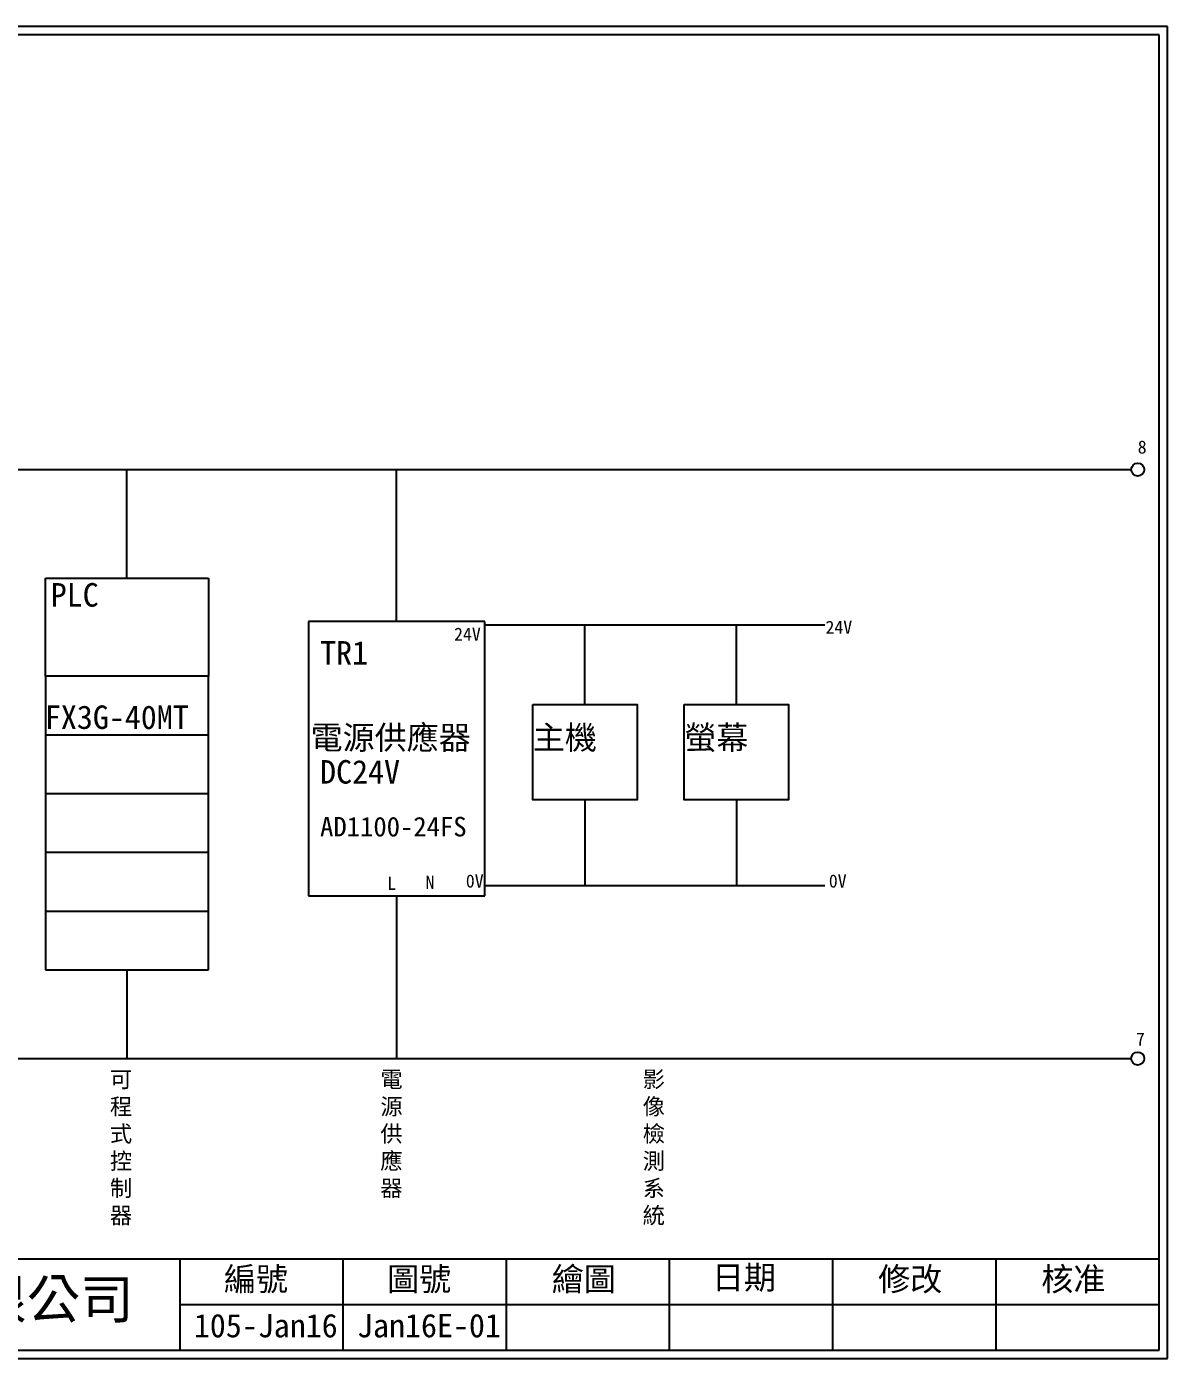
# Model space of a CAD drawing. Extents: x 10 to 297, y 3 to 207.
# Drawn here: x 122.2 to 297, y 3 to 207 of the extents above; entities that cross this region are included whole.
import ezdxf

# ---------------------------------------------------------------- set-up
doc = ezdxf.new("R2010")
doc.units = 0
doc.layers.get('0').update_dxf_attribs({"linetype": 'CONTINUOUS'})
doc.layers.add('圖框層', color=7, linetype='CONTINUOUS')
doc.layers.add('標尺寸層', color=3, linetype='CONTINUOUS')
doc.styles.add('CNS', font='romanc.shx', dxfattribs={"bigfont": 'chineset.shx'})
doc.styles.add('STSL', font='kaiu.ttf')

msp = doc.modelspace()

# ---------------------------------------------------------------- linework, layer by layer
for p, q in [((48.79, 139.12), (291.46, 139.12)), ((125.11, 122.51), (150.11, 122.51)), ((125.11, 107.51), (125.11, 122.51)), ((150.11, 122.51), (150.11, 107.51)), ((192.43, 115.86), (165.43, 115.86)), ((165.43, 115.86), (165.43, 73.86)), ((192.43, 73.86), (192.43, 115.86)), ((244.54, 115.32), (192.43, 115.32)), ((150.11, 107.51), (125.11, 107.51)), ((125.11, 107.51), (125.11, 98.51)), ((150.11, 98.51), (150.11, 107.51)), ((125.11, 98.51), (150.11, 98.51)), ((125.11, 98.51), (125.11, 89.51)), ((150.11, 89.51), (150.11, 98.51)), ((125.11, 89.51), (150.11, 89.51)), ((125.11, 89.51), (125.11, 80.51)), ((150.11, 80.51), (150.11, 89.51)), ((125.11, 80.51), (150.11, 80.51)), ((125.11, 80.51), (125.11, 71.51)), ((150.11, 71.51), (150.11, 80.51)), ((165.43, 73.86), (192.43, 73.86)), ((244.54, 75.38), (192.43, 75.38)), ((125.11, 71.51), (150.11, 71.51)), ((125.11, 71.51), (125.11, 62.51)), ((150.11, 62.51), (150.11, 71.51)), ((125.11, 62.51), (150.11, 62.51)), ((48.79, 48.91), (291.46, 48.91))]:
    msp.add_line(p, q)
at = {"layer": '圖框層', "color": 7}
for p, q in [((297, 206.97), (10, 206.97)), ((297, 3), (297, 206.97)), ((295.75, 205.72), (11.25, 205.72)), ((295.75, 4.25), (295.75, 205.72)), ((11.25, 18.25), (295.75, 18.25)), ((145.75, 4.25), (145.75, 18.25)), ((170.75, 4.25), (170.75, 18.25)), ((195.75, 4.25), (195.75, 18.25)), ((220.75, 4.25), (220.75, 18.25)), ((245.75, 4.25), (245.75, 18.25)), ((270.75, 4.25), (270.75, 18.25)), ((145.75, 11.25), (295.75, 11.25)), ((11.25, 4.25), (295.75, 4.25)), ((10, 3), (297, 3))]:
    msp.add_line(p, q, dxfattribs=at)
at = {"layer": '標尺寸層', "color": 7}
for p, q in [((137.61, 122.51), (137.61, 139.12)), ((178.93, 115.86), (178.93, 139.12)), ((207.77, 103.15), (207.77, 115.32)), ((230.98, 103.15), (230.98, 115.32)), ((207.77, 88.57), (207.77, 75.38)), ((230.98, 88.57), (230.98, 75.38)), ((178.93, 73.86), (178.93, 48.91)), ((137.61, 62.51), (137.61, 48.91))]:
    msp.add_line(p, q, dxfattribs=at)
for points in [[(199.79, 103.15), (215.76, 103.15), (215.76, 88.57), (199.79, 88.57)], [(222.99, 103.15), (238.96, 103.15), (238.96, 88.57), (222.99, 88.57)]]:
    msp.add_lwpolyline(points, close=True, dxfattribs=at)
for centre in [(292.46, 139.12), (292.46, 48.91)]:
    msp.add_circle(centre, 1, dxfattribs=at)

# ---------------------------------------------------------------- texts
at = {"layer": '圖框層', "color": 4, "style": 'STSL'}
for s, height, p in [('8', 2, (292.46, 141.58)), ('PLC', 3.6, (125.93, 118.14)), ('24V', 2, (187.73, 112.92)), ('24V', 2, (244.63, 113.98)), ('TR1', 3.6, (167.2, 109.26)), ('FX3G-40MT', 3.6, (125.04, 99.4)), ('電源供應器', 3.6, (165.74, 96.28)), ('主機', 3.6, (199.79, 96.28)), ('螢幕', 3.6, (222.99, 96.28)), ('DC24V', 3.6, (167.2, 91.03)), ('AD1100-24FS', 3, (167.2, 82.94)), ('L', 2, (177.49, 74.76)), ('N', 2, (183.36, 74.91)), ('0V', 2, (189.53, 75.11)), ('0V', 2, (245.14, 75.11)), ('7', 2, (292.2, 50.91)), ('編號', 3.6, (152.47, 13.34)), ('圖號', 3.6, (177.47, 13.34)), ('繪圖', 3.6, (202.69, 13.34)), ('日期', 3.6, (227.22, 13.59)), ('修改', 3.6, (252.69, 13.34)), ('核准', 3.6, (277.69, 13.34)), ('泓陞自動化科技有限公司', 6, (48.6, 9.08)), ('105-Jan16', 3.6, (147.86, 6.22)), ('Jan16E-01', 3.6, (172.86, 6.22))]:
    msp.add_text(s, height=height, dxfattribs=at).set_placement(p)
at = {"layer": '標尺寸層', "color": 7, "char_height": 2.5, "width": 5.4243, "attachment_point": 1, "style": 'CNS'}
for s, insert in [('{\\fDFKai-SB|b0|i0|c136|p65;可程式控制器}', (135, 46.99)), ('{\\fDFKai-SB|b0|i0|c136|p65;電源供應器}', (176.43, 46.99)), ('{\\fDFKai-SB|b0|i0|c136|p65;影像檢測系統}', (216.62, 46.99))]:
    msp.add_mtext(s, dxfattribs=dict(at, insert=insert))

doc.saveas('drawing.dxf')
